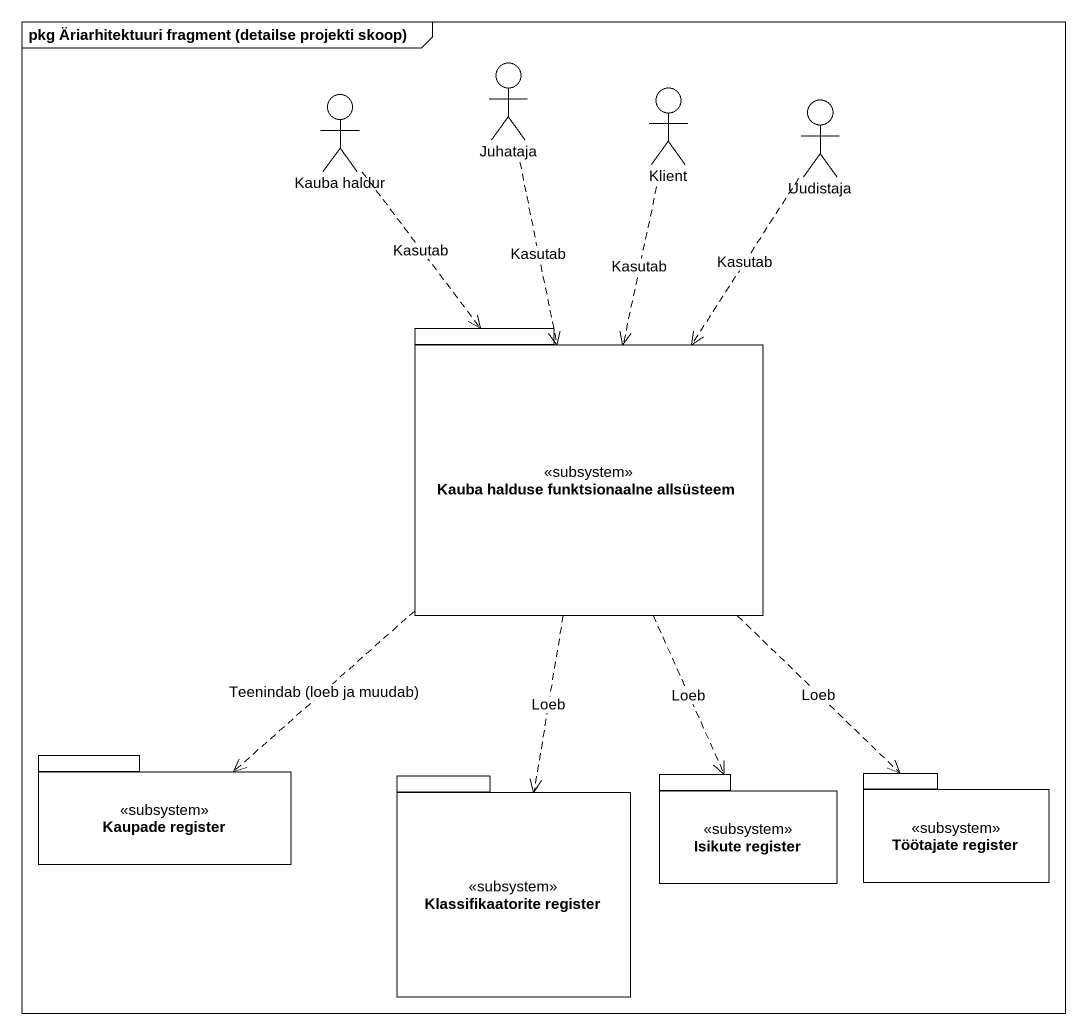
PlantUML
@startuml
mainframe pkg Äriarhitektuuri fragment (detailse projekti skoop)
actor Juhataja
actor Klient
actor "Kauba haldur" as Kauba_haldur
actor Uudistaja
package "Kauba halduse funktsionaalne allsüsteem" as Kauba_halduse <<subsystem>> {
}
package "Kaupade register" as Kaupade_register <<subsystem>> {
}
package "Klassifikaatorite register" as Klassifikaatorite_register <<subsystem>> {
}
package "Isikute register" as Isikute_register <<subsystem>> {
}
package "Töötajate register" as Töötajate_register <<subsystem>> {
}
Juhataja ..> Kauba_halduse : Kasutab
Klient ..> Kauba_halduse : Kasutab
Kauba_haldur ..> Kauba_halduse : Kasutab
Uudistaja ..> Kauba_halduse : Kasutab
Kauba_halduse ..> Kaupade_register : Teenindab (loeb ja muudab)
Kauba_halduse ..> Klassifikaatorite_register : Loeb
Kauba_halduse ..> Isikute_register : Loeb
Kauba_halduse ..> Töötajate_register : Loeb
@enduml
